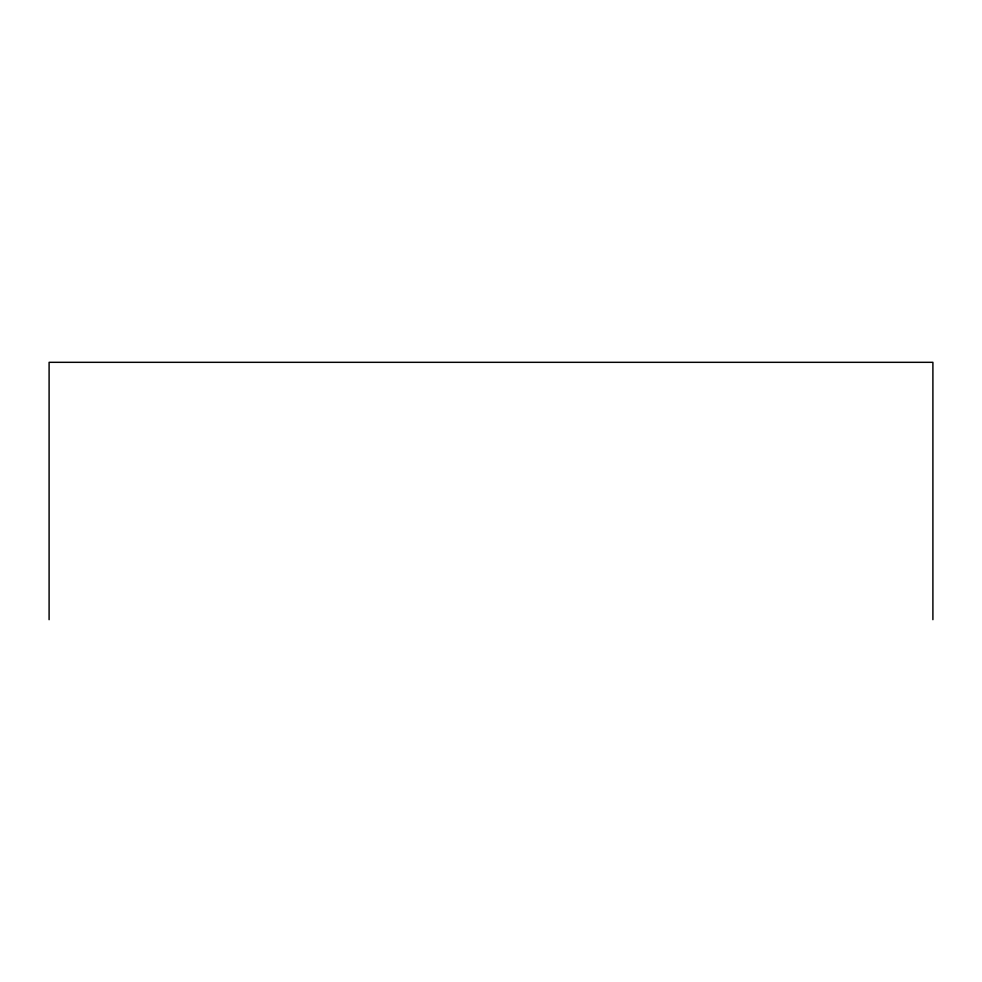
<?xml version="1.0" encoding="UTF-8"?>
<svg xmlns="http://www.w3.org/2000/svg" width="982" height="982" viewBox="0 0 982 982"><rect width="100%" height="100%" fill="white"/><g stroke="black" fill="none" stroke-linecap="round" stroke-linejoin="round"><path stroke-width="1.47" d="M932.9 619.679L932.9 362.321L49.1 362.321L49.1 619.679"/></g></svg>
